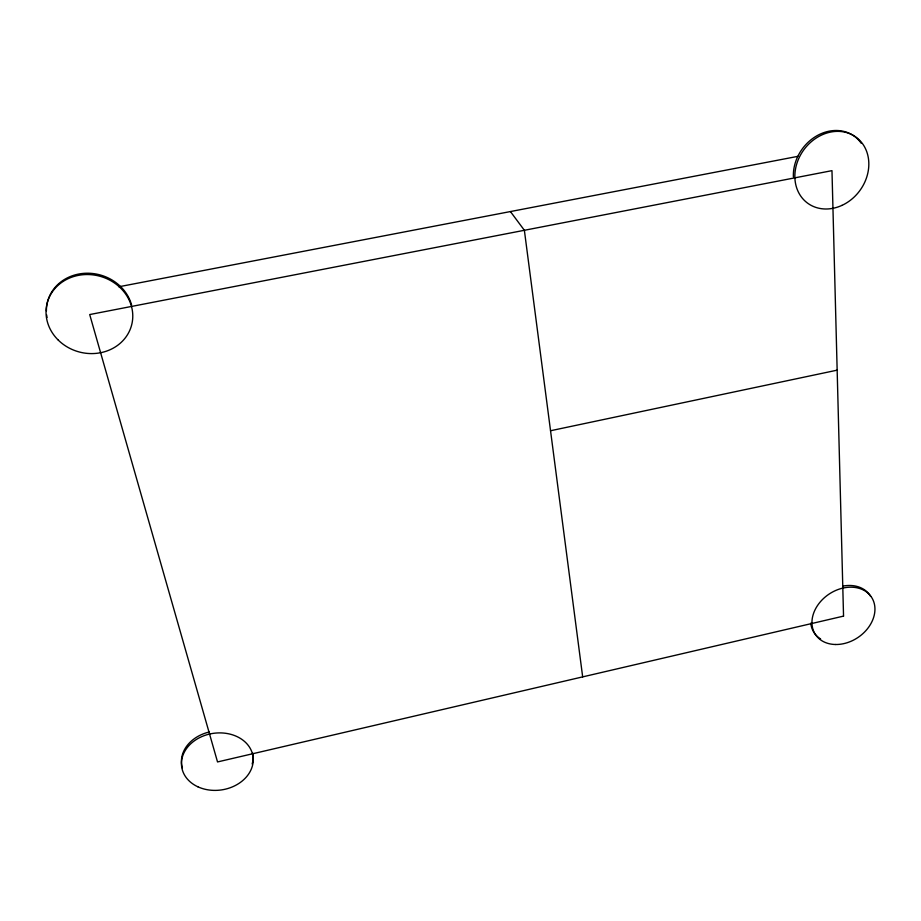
<?xml version="1.0" encoding="UTF-8"?>
<svg xmlns="http://www.w3.org/2000/svg" width="921" height="921" viewBox="0 0 921 921"><rect width="100%" height="100%" fill="white"/><g stroke="black" fill="none" stroke-linecap="round" stroke-linejoin="round"><path stroke-width="1.38" d="M550.539 430.74L837.154 370.161M118.821 286.776L797.805 156.363M510.43 211.565L524.371 230.285L582.671 676.877M252.584 752.871A35.965 28.539 -8.2 0 1 252.181 764.027M182.393 767.941A35.965 28.539 -8.2 0 1 209.493 731.942M47.04 317.457A43.506 39.166 14.4 0 1 46.637 314.867M46.395 310.976A43.506 39.166 14.4 0 1 84.202 273.33A43.506 39.166 14.4 0 1 131.611 305.081M793.384 176.855A40.835 34.584 -53.5 0 1 819.091 134.616A40.835 34.584 -53.5 0 1 861.239 143.273M820.599 638.967A33.617 26.041 -34 0 1 810.768 623.137M842.819 586.101A33.617 26.041 -34 0 1 870.644 596.394M843.544 616.114L217.529 761.943L89.705 314.556L831.974 170.65L843.544 616.114M841.978 205.371A40.938 34.653 -53.5 0 0 857.601 138.392A40.938 34.653 -53.5 0 0 795.963 166.805A40.938 34.653 -53.5 0 0 841.978 205.371M835.658 644.504A33.686 26.064 -34 0 0 873.776 601.85A33.686 26.064 -34 0 0 820.922 601.148A33.686 26.064 -34 0 0 835.658 644.504M197.831 786.776A36.046 28.586 -8.3 0 0 253.194 761.195A36.046 28.586 -8.3 0 0 200.985 736.973A36.046 28.586 -8.3 0 0 197.831 786.776M58.322 340.16A43.621 39.246 14.3 0 0 131.139 326.736A43.621 39.246 14.3 0 0 78.769 275.298A43.621 39.246 14.3 0 0 58.322 340.16"/></g></svg>
